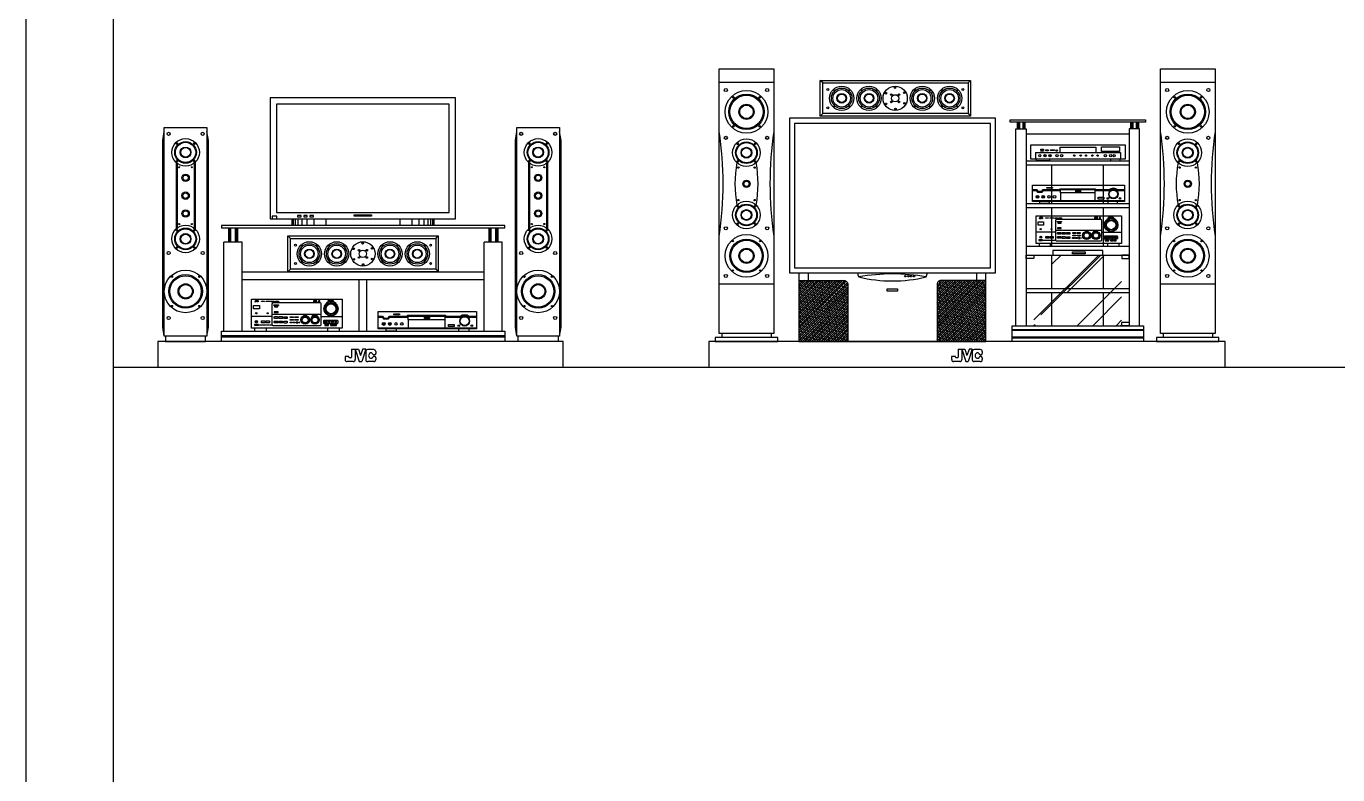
# Model space of a CAD drawing. Header units: inches. Extents: x 11.6 to 54.1, y 10.7 to 35.5.
# Drawn here: x 33.1 to 38.19, y 17.34 to 20.24 of the extents above; entities that cross this region are included whole.
import ezdxf

# ---------------------------------------------------------------- set-up
doc = ezdxf.new("R2010")
doc.units = ezdxf.units.IN
doc.header["$MEASUREMENT"] = 0
for name, color, linetype in [('02', 2, 'Continuous'), ('1', 1, 'Continuous'), ('4', 4, 'Continuous'), ('8', 8, 'Continuous'), ('kadrbm', 4, 'Continuous')]:
    doc.layers.add(name, color=color, linetype=linetype)

# ---------------------------------------------------------------- blocks, each defined once
blk = doc.blocks.new('kadrbm')
at = {"layer": 'kadrbm', "color": 4}
blk.add_lwpolyline([(0, 0), (0, 24.7972), (21, 24.7972), (21, 0), (0, 0)], close=True, dxfattribs=at)
blk.add_lwpolyline([(20.6631, 0.3257), (20.6631, 24.4603), (0.3369, 24.4603), (0.3369, 0.3257), (20.6631, 0.3257)], dxfattribs=at)

msp = doc.modelspace()

# ---------------------------------------------------------------- hatches: boundary and pattern name
at = {"layer": '8'}
h = msp.add_hatch(dxfattribs=at)
h.set_pattern_fill('AR-RROOF', color=256, scale=0.007, angle=45, style=0)
h.set_pattern_definition([(45, (29.57152, 25.24195), (0.1508683, 0.4023155), [2.667, -0.3556, 0.889, -0.1778]), (45, (29.67587, 25.47202), (-0.292936, 0.041489), [0.5334, -0.058674, 1.0668, -0.13335]), (45, (29.52752, 25.41167), (0.5695278, 0.7379974), [1.4224, -0.24892, 0.7112, -0.1778])])
h.paths.add_polyline_path([(37.3494, 19.353), (37.0093, 19.353), (37.0093, 19.078), (37.3494, 19.078)])
h = msp.add_hatch(dxfattribs=at)
h.set_pattern_fill('ANSI38', color=256, scale=0.002, style=0)
h.set_pattern_definition([(45, (30.336315, 25.1065644), (-0.004490128, 0.004490128), []), (135, (30.336315, 25.1065644), (-0.013470384, 0.004490128), [0.015875, -0.009525])])
h.paths.add_polyline_path([(36.2869, 19.2394, 0.414214), (36.2719, 19.2544), (36.0971, 19.2544), (36.0971, 19.018), (36.2869, 19.018)])
h.paths.add_polyline_path([(36.8231, 19.2544), (36.6484, 19.2544, 0.414214), (36.6334, 19.2394), (36.6334, 19.018), (36.8231, 19.018)])

# ---------------------------------------------------------------- linework, layer by layer
at = {"layer": '02'}
for p, q in [((35.7878, 20.0244), (35.9999, 20.0244)), ((36.1899, 20.0207), (36.1799, 20.0307)), ((36.7536, 20.0207), (36.7636, 20.0307)), ((37.5002, 20.0244), (37.7123, 20.0244)), ((36.1899, 19.9018), (36.1799, 19.8918)), ((36.7536, 19.9018), (36.7636, 19.8918)), ((36.9443, 19.868), (36.9443, 19.8433)), ((36.9452, 19.868), (36.9452, 19.8433)), ((36.9466, 19.868), (36.9466, 19.8433)), ((36.9489, 19.868), (36.9489, 19.8433)), ((36.9528, 19.868), (36.9528, 19.8433)), ((36.9659, 19.868), (36.9659, 19.8433)), ((36.9697, 19.868), (36.9697, 19.8433)), ((36.9721, 19.868), (36.9721, 19.8433)), ((36.9735, 19.868), (36.9735, 19.8433)), ((36.9743, 19.868), (36.9743, 19.8433)), ((37.3844, 19.868), (37.3844, 19.8433)), ((37.3853, 19.868), (37.3853, 19.8433)), ((37.3866, 19.868), (37.3866, 19.8433)), ((37.389, 19.868), (37.389, 19.8433)), ((37.3929, 19.868), (37.3929, 19.8433)), ((37.406, 19.868), (37.406, 19.8433)), ((37.4098, 19.868), (37.4098, 19.8433)), ((37.4122, 19.868), (37.4122, 19.8433)), ((37.4136, 19.868), (37.4136, 19.8433)), ((37.4144, 19.868), (37.4144, 19.8433)), ((36.9793, 19.823), (37.3794, 19.823)), ((37.0149, 19.751), (37.3455, 19.751)), ((37.0149, 19.751), (37.0149, 19.7263)), ((37.1103, 19.7713), (37.25, 19.7713)), ((37.1103, 19.7713), (37.1103, 19.751)), ((37.25, 19.7713), (37.25, 19.751)), ((37.3455, 19.751), (37.3455, 19.7263)), ((33.6803, 19.7124), (33.6803, 19.4545)), ((33.6843, 19.709), (33.6843, 19.4579)), ((33.7499, 19.709), (33.7499, 19.4579)), ((33.7539, 19.7124), (33.7539, 19.4545)), ((35.0484, 19.7124), (35.0484, 19.4545)), ((35.0524, 19.709), (35.0524, 19.4579)), ((35.118, 19.709), (35.118, 19.4579)), ((35.122, 19.7124), (35.122, 19.4545)), ((36.9793, 19.718), (37.3794, 19.718)), ((36.9793, 19.703), (37.3794, 19.703)), ((37.0177, 19.7263), (37.0177, 19.718)), ((37.0697, 19.718), (37.0177, 19.718)), ((37.0697, 19.7263), (37.0697, 19.718)), ((37.0793, 19.553), (37.0793, 19.703)), ((37.2794, 19.553), (37.2794, 19.703)), ((37.307, 19.7263), (37.307, 19.718)), ((37.307, 19.718), (37.3427, 19.718)), ((37.3427, 19.7263), (37.3427, 19.718)), ((36.9793, 19.553), (37.3794, 19.553)), ((37.0033, 19.5651), (37.3603, 19.5651)), ((37.0313, 19.5611), (37.0313, 19.553)), ((37.0683, 19.553), (37.0313, 19.553)), ((37.0683, 19.5611), (37.0683, 19.553)), ((37.1125, 19.5938), (37.1125, 19.5651)), ((37.246, 19.5938), (37.246, 19.5651)), ((37.2954, 19.5611), (37.2954, 19.553)), ((37.2954, 19.553), (37.3323, 19.553)), ((37.3323, 19.5611), (37.3323, 19.553)), ((34.1297, 19.493), (34.1297, 19.468)), ((34.1315, 19.493), (34.1315, 19.468)), ((34.1353, 19.493), (34.1353, 19.468)), ((34.1422, 19.493), (34.1422, 19.468)), ((34.1527, 19.493), (34.1527, 19.468)), ((34.1683, 19.493), (34.1683, 19.468)), ((34.1883, 19.493), (34.1883, 19.468)), ((34.2151, 19.493), (34.2151, 19.468)), ((34.2615, 19.493), (34.2615, 19.468)), ((34.5489, 19.493), (34.5489, 19.468)), ((34.5952, 19.493), (34.5952, 19.468)), ((34.6221, 19.493), (34.6221, 19.468)), ((34.642, 19.493), (34.642, 19.468)), ((34.6576, 19.493), (34.6576, 19.468)), ((34.6681, 19.493), (34.6681, 19.468)), ((34.6751, 19.493), (34.6751, 19.468)), ((34.6789, 19.493), (34.6789, 19.468)), ((34.6807, 19.493), (34.6807, 19.468)), ((36.9793, 19.538), (37.3794, 19.538)), ((37.03, 19.4964), (37.03, 19.4952)), ((37.0316, 19.4964), (37.03, 19.4964)), ((37.0333, 19.4944), (37.0308, 19.4944)), ((37.0316, 19.4963), (37.0316, 19.4964)), ((37.0323, 19.496), (37.0319, 19.496)), ((37.0326, 19.4994), (37.0354, 19.4994)), ((37.0326, 19.4994), (37.0326, 19.4963)), ((37.0341, 19.4994), (37.0341, 19.4952)), ((37.0341, 19.4994), (37.0357, 19.4944)), ((37.0354, 19.4994), (37.0362, 19.4969)), ((37.0357, 19.4944), (37.0367, 19.4944)), ((37.037, 19.4993), (37.0362, 19.4969)), ((37.0384, 19.4994), (37.0367, 19.4944)), ((37.0384, 19.4994), (37.0371, 19.4994)), ((37.0384, 19.4984), (37.0384, 19.4952)), ((37.0416, 19.4992), (37.0392, 19.4992)), ((37.0416, 19.4944), (37.0392, 19.4944)), ((37.0419, 19.4972), (37.0417, 19.4972)), ((37.0419, 19.4965), (37.0417, 19.4965)), ((37.0424, 19.4984), (37.0424, 19.4977)), ((37.0424, 19.496), (37.0424, 19.4952)), ((37.0793, 19.388), (37.0793, 19.538)), ((37.2794, 19.388), (37.2794, 19.538)), ((33.8836, 19.458), (33.8836, 19.403)), ((33.8844, 19.458), (33.8844, 19.403)), ((33.8858, 19.458), (33.8858, 19.403)), ((33.8882, 19.458), (33.8882, 19.403)), ((33.892, 19.458), (33.892, 19.403)), ((33.9102, 19.458), (33.9102, 19.403)), ((33.914, 19.458), (33.914, 19.403)), ((33.9164, 19.458), (33.9164, 19.403)), ((33.9177, 19.458), (33.9177, 19.403)), ((33.9186, 19.458), (33.9186, 19.403)), ((34.8936, 19.458), (34.8936, 19.403)), ((34.8944, 19.458), (34.8944, 19.403)), ((34.8958, 19.458), (34.8958, 19.403)), ((34.8982, 19.458), (34.8982, 19.403)), ((34.902, 19.458), (34.902, 19.403)), ((34.9202, 19.458), (34.9202, 19.403)), ((34.924, 19.458), (34.924, 19.403)), ((34.9264, 19.458), (34.9264, 19.403)), ((34.9277, 19.458), (34.9277, 19.403)), ((34.9286, 19.458), (34.9286, 19.403)), ((37.0937, 19.4495), (37.272, 19.4495)), ((33.8661, 19.058), (33.8661, 19.403)), ((33.9361, 19.403), (33.8661, 19.403)), ((33.9361, 19.058), (33.9361, 19.403)), ((34.1243, 19.417), (34.1143, 19.427)), ((34.6879, 19.417), (34.6979, 19.427)), ((34.8761, 19.058), (34.8761, 19.403)), ((34.9461, 19.403), (34.8761, 19.403)), ((34.9461, 19.058), (34.9461, 19.403)), ((37.0937, 19.4416), (37.0181, 19.4416)), ((37.029, 19.398), (37.029, 19.388)), ((37.0718, 19.398), (37.0718, 19.388)), ((37.272, 19.4416), (37.3476, 19.4416)), ((37.2953, 19.398), (37.2953, 19.388)), ((37.3381, 19.398), (37.3381, 19.388)), ((36.9793, 19.388), (37.3794, 19.388)), ((36.9793, 19.353), (37.3794, 19.353)), ((37.029, 19.388), (37.0718, 19.388)), ((37.0793, 19.223), (37.0793, 19.353)), ((37.2794, 19.223), (37.2794, 19.353)), ((37.2953, 19.388), (37.3381, 19.388)), ((34.1243, 19.298), (34.1143, 19.288)), ((34.6879, 19.298), (34.6979, 19.288)), ((33.9361, 19.288), (34.8761, 19.288)), ((33.9361, 19.258), (34.8761, 19.258)), ((34.3911, 19.058), (34.3911, 19.258)), ((34.4211, 19.058), (34.4211, 19.258)), ((35.7878, 19.2407), (35.9999, 19.2407)), ((36.1333, 19.2837), (36.1333, 19.2544)), ((36.787, 19.2837), (36.787, 19.2544)), ((37.5002, 19.2407), (37.7123, 19.2407)), ((36.9793, 19.223), (37.3794, 19.223)), ((36.9793, 19.208), (37.3794, 19.208)), ((37.0793, 19.078), (37.0793, 19.208)), ((37.2794, 19.078), (37.2794, 19.208)), ((33.9859, 19.173), (33.9859, 19.1717)), ((33.9875, 19.173), (33.9859, 19.173)), ((33.9894, 19.1709), (33.9868, 19.1709)), ((33.9875, 19.1728), (33.9875, 19.173)), ((33.9883, 19.1725), (33.9879, 19.1725)), ((33.9887, 19.1762), (33.9916, 19.1762)), ((33.9887, 19.1762), (33.9887, 19.1728)), ((33.9902, 19.1762), (33.9902, 19.1717)), ((33.9902, 19.1762), (33.992, 19.1709)), ((33.9916, 19.1762), (33.9925, 19.1735)), ((33.992, 19.1709), (33.993, 19.1709)), ((33.9933, 19.1761), (33.9925, 19.1735)), ((33.9947, 19.1762), (33.993, 19.1709)), ((33.9947, 19.1762), (33.9934, 19.1762)), ((33.9947, 19.1751), (33.9947, 19.1717)), ((33.9982, 19.176), (33.9956, 19.176)), ((33.9982, 19.1709), (33.9956, 19.1709)), ((33.9985, 19.1738), (33.9983, 19.1738)), ((33.9985, 19.173), (33.9983, 19.173)), ((33.999, 19.1751), (33.999, 19.1743)), ((33.999, 19.1725), (33.999, 19.1717)), ((34.0535, 19.1149), (33.9733, 19.1149)), ((34.0535, 19.1232), (34.2425, 19.1232)), ((34.2425, 19.1149), (34.3227, 19.1149)), ((34.5812, 19.1016), (34.5812, 19.0709)), ((34.7238, 19.1016), (34.7238, 19.0709)), ((33.8561, 19.0405), (34.9561, 19.0405)), ((33.8561, 19.0355), (34.9561, 19.0355)), ((33.9848, 19.0686), (33.9848, 19.058)), ((33.9848, 19.058), (34.0302, 19.058)), ((34.0302, 19.0686), (34.0302, 19.058)), ((34.2673, 19.0686), (34.2673, 19.058)), ((34.2673, 19.058), (34.3127, 19.058)), ((34.3127, 19.0686), (34.3127, 19.058)), ((34.4648, 19.0709), (34.8458, 19.0709)), ((34.4946, 19.0666), (34.4946, 19.058)), ((34.534, 19.058), (34.4946, 19.058)), ((34.534, 19.0666), (34.534, 19.058)), ((34.7765, 19.0666), (34.7765, 19.058)), ((34.7765, 19.058), (34.8159, 19.058)), ((34.8159, 19.0666), (34.8159, 19.058)), ((35.7978, 19.048), (35.7978, 19.033)), ((35.9899, 19.048), (35.9899, 19.033)), ((36.9243, 19.064), (37.4344, 19.064)), ((36.9243, 19.061), (37.4344, 19.061)), ((36.9243, 19.035), (37.4344, 19.035)), ((37.5102, 19.048), (37.5102, 19.033)), ((37.7023, 19.048), (37.7023, 19.033)), ((34.3612, 18.9873), (34.3879, 18.9873)), ((34.3612, 18.9873), (34.3612, 18.9572)), ((34.3755, 18.9873), (34.391, 18.9393)), ((34.3755, 18.9873), (34.3755, 18.9472)), ((34.3879, 18.9873), (34.3959, 18.9629)), ((34.4036, 18.9868), (34.3959, 18.9629)), ((34.4163, 18.9873), (34.4007, 18.9393)), ((34.4163, 18.9873), (34.4038, 18.9873)), ((34.4474, 18.9858), (34.424, 18.9858)), ((36.7149, 18.9873), (36.7149, 18.9572)), ((36.7149, 18.9873), (36.7416, 18.9873)), ((36.7291, 18.9873), (36.7447, 18.9393)), ((36.7291, 18.9873), (36.7291, 18.9472)), ((36.7416, 18.9873), (36.7495, 18.9629)), ((36.7573, 18.9868), (36.7495, 18.9629)), ((36.77, 18.9873), (36.7544, 18.9393)), ((36.77, 18.9873), (36.7575, 18.9873)), ((36.8011, 18.9858), (36.7777, 18.9858)), ((36.9243, 19.032), (37.4344, 19.032)), ((34.351, 18.959), (34.3364, 18.959)), ((34.3364, 18.959), (34.3364, 18.9472)), ((34.3678, 18.9395), (34.344, 18.9395)), ((34.351, 18.9572), (34.351, 18.959)), ((34.3584, 18.9543), (34.3539, 18.9543)), ((34.391, 18.9393), (34.4007, 18.9393)), ((34.4163, 18.9782), (34.4163, 18.9472)), ((34.4474, 18.9395), (34.424, 18.9395)), ((34.4503, 18.9662), (34.4484, 18.9662)), ((34.4503, 18.9592), (34.4484, 18.9592)), ((34.4551, 18.9782), (34.4551, 18.971)), ((34.4551, 18.9544), (34.4551, 18.9472)), ((36.7047, 18.959), (36.69, 18.959)), ((36.69, 18.959), (36.69, 18.9472)), ((36.7214, 18.9395), (36.6977, 18.9395)), ((36.7047, 18.9572), (36.7047, 18.959)), ((36.712, 18.9543), (36.7076, 18.9543)), ((36.7447, 18.9393), (36.7544, 18.9393)), ((36.77, 18.9782), (36.77, 18.9472)), ((36.8011, 18.9395), (36.7777, 18.9395)), ((36.804, 18.9662), (36.802, 18.9662)), ((36.804, 18.9592), (36.802, 18.9592)), ((36.8088, 18.9782), (36.8088, 18.971)), ((36.8088, 18.9544), (36.8088, 18.9472))]:
    msp.add_line(p, q, dxfattribs=at)
for points in [[(35.7878, 19.048), (35.7878, 20.0753), (35.9999, 20.0753), (35.9999, 19.048)], [(37.5002, 19.048), (37.5002, 20.0753), (37.7123, 20.0753), (37.7123, 19.048)], [(36.1799, 20.0307), (36.7636, 20.0307), (36.7636, 19.8918), (36.1799, 19.8918)], [(36.1899, 20.0207), (36.7536, 20.0207), (36.7536, 19.9018), (36.1899, 19.9018)], [(34.0452, 19.493), (34.7652, 19.493), (34.7652, 19.963), (34.0452, 19.963)], [(34.0702, 19.518), (34.7402, 19.518), (34.7402, 19.938), (34.0702, 19.938)], [(36.0601, 19.2837), (36.8601, 19.2837), (36.8601, 19.8837), (36.0601, 19.8837)], [(36.0801, 19.3037), (36.8401, 19.3037), (36.8401, 19.8637), (36.0801, 19.8637)], [(37.4421, 19.878), (37.4421, 19.868), (36.9167, 19.868), (36.9167, 19.878)], [(33.6347, 19.038), (33.6347, 19.848), (33.8, 19.848), (33.8, 19.038)], [(35.0028, 19.038), (35.0028, 19.848), (35.1681, 19.848), (35.1681, 19.038)], [(36.9954, 19.7263), (37.3649, 19.7263), (37.3649, 19.7796), (36.9954, 19.7796)], [(37.0354, 19.7635), (37.0465, 19.7635), (37.0465, 19.7607), (37.0354, 19.7607)], [(37.0354, 19.7593), (37.0465, 19.7593), (37.0465, 19.7565), (37.0354, 19.7565)], [(37.0553, 19.7616), (37.0645, 19.7616), (37.0645, 19.7578), (37.0553, 19.7578)], [(37.0732, 19.7616), (37.0752, 19.7616), (37.0752, 19.759), (37.0732, 19.759)], [(37.0758, 19.7616), (37.0779, 19.7616), (37.0779, 19.759), (37.0758, 19.759)], [(37.0791, 19.7619), (37.0889, 19.7619), (37.0889, 19.7588), (37.0791, 19.7588)], [(37.2719, 19.7725), (37.3415, 19.7725), (37.3415, 19.7542), (37.2719, 19.7542)], [(37.0033, 19.6239), (37.3603, 19.6239), (37.3603, 19.5611), (37.0033, 19.5611)], [(37.0596, 19.6153), (37.0613, 19.6153), (37.0613, 19.6122), (37.0596, 19.6122)], [(37.0632, 19.6153), (37.0649, 19.6153), (37.0649, 19.6122), (37.0632, 19.6122)], [(37.0659, 19.6153), (37.0676, 19.6153), (37.0676, 19.6122), (37.0659, 19.6122)], [(37.0688, 19.6153), (37.0702, 19.6153), (37.0702, 19.6122), (37.0688, 19.6122)], [(37.0714, 19.6153), (37.074, 19.6153), (37.074, 19.6122), (37.0714, 19.6122)], [(37.0751, 19.6153), (37.0768, 19.6153), (37.0768, 19.6122), (37.0751, 19.6122)], [(37.0782, 19.6153), (37.0807, 19.6153), (37.0807, 19.6122), (37.0782, 19.6122)], [(37.1125, 19.6075), (37.246, 19.6075), (37.246, 19.5938), (37.1125, 19.5938)], [(37.1717, 19.6042), (37.1762, 19.6042), (37.1762, 19.5981), (37.1717, 19.5981)], [(37.1777, 19.6042), (37.1837, 19.6042), (37.1837, 19.5981), (37.1777, 19.5981)], [(37.1853, 19.6042), (37.1897, 19.6042), (37.1897, 19.5981), (37.1853, 19.5981)], [(37.2584, 19.577), (37.2799, 19.577), (37.2799, 19.5698), (37.2584, 19.5698)], [(34.0532, 19.493), (34.071, 19.493), (34.071, 19.5034), (34.0532, 19.5034)], [(34.1515, 19.5012), (34.1654, 19.5012), (34.1654, 19.5064), (34.1515, 19.5064)], [(34.1754, 19.5012), (34.1893, 19.5012), (34.1893, 19.5064), (34.1754, 19.5064)], [(34.1999, 19.5012), (34.2138, 19.5012), (34.2138, 19.5064), (34.1999, 19.5064)], [(34.3717, 19.5086), (34.4386, 19.5086), (34.4386, 19.5034), (34.3717, 19.5034)], [(37.0181, 19.5045), (37.349, 19.5045), (37.349, 19.398), (37.0181, 19.398)], [(37.0545, 19.4973), (37.0545, 19.4973), (37.0652, 19.4973), (37.0652, 19.4973), (37.0652, 19.496), (37.0652, 19.496), (37.0545, 19.496), (37.0545, 19.496)], [(37.0712, 19.4975), (37.0712, 19.4975), (37.0792, 19.4975), (37.0792, 19.4975), (37.0792, 19.4955), (37.0792, 19.4955), (37.0712, 19.4955), (37.0712, 19.4955)], [(37.0804, 19.4972), (37.0804, 19.4972), (37.0871, 19.4972), (37.0871, 19.4972), (37.0871, 19.4958), (37.0871, 19.4958), (37.0804, 19.4958), (37.0804, 19.4958)], [(37.0899, 19.4973), (37.0899, 19.4973), (37.1003, 19.4973), (37.1003, 19.4973), (37.1003, 19.4954), (37.1003, 19.4954), (37.0899, 19.4954), (37.0899, 19.4954)], [(37.1057, 19.4973), (37.1057, 19.4973), (37.1162, 19.4973), (37.1162, 19.4973), (37.1162, 19.4954), (37.1162, 19.4954), (37.1057, 19.4954), (37.1057, 19.4954)], [(37.2448, 19.4952), (37.2448, 19.4952), (37.2574, 19.4952), (37.2574, 19.4952), (37.2574, 19.4987), (37.2574, 19.4987), (37.2448, 19.4987), (37.2448, 19.4987)], [(37.2631, 19.4945), (37.2631, 19.4945), (37.2675, 19.4945), (37.2675, 19.4945), (37.2675, 19.4981), (37.2675, 19.4981), (37.2631, 19.4981), (37.2631, 19.4981)], [(33.8561, 19.468), (33.8561, 19.458), (34.9561, 19.458), (34.9561, 19.468)], [(37.0251, 19.4813), (37.047, 19.4813), (37.047, 19.4689), (37.0251, 19.4689)], [(37.0993, 19.4835), (37.0993, 19.4835), (37.1053, 19.4835), (37.1053, 19.4835), (37.1053, 19.482), (37.1053, 19.482), (37.0993, 19.482), (37.0993, 19.482)], [(37.1006, 19.4554), (37.1006, 19.4554), (37.115, 19.4554), (37.115, 19.4554), (37.115, 19.4584), (37.115, 19.4584), (37.1006, 19.4584), (37.1006, 19.4584)], [(37.1018, 19.4761), (37.1018, 19.4761), (37.1143, 19.4761), (37.1143, 19.4761), (37.1143, 19.4796), (37.1143, 19.4796), (37.1018, 19.4796), (37.1018, 19.4796)], [(37.1066, 19.4835), (37.1066, 19.4835), (37.1165, 19.4835), (37.1165, 19.4835), (37.1165, 19.482), (37.1165, 19.482), (37.1066, 19.482), (37.1066, 19.482)], [(37.2091, 19.445), (37.2091, 19.445), (37.2192, 19.445), (37.2192, 19.445), (37.2192, 19.4475), (37.2192, 19.4475), (37.2091, 19.4475), (37.2091, 19.4475)], [(37.2397, 19.445), (37.2397, 19.445), (37.2478, 19.445), (37.2478, 19.445), (37.2478, 19.4475), (37.2478, 19.4475), (37.2397, 19.4475), (37.2397, 19.4475)], [(37.2497, 19.445), (37.2497, 19.445), (37.2577, 19.445), (37.2577, 19.445), (37.2577, 19.4475), (37.2577, 19.4475), (37.2497, 19.4475), (37.2497, 19.4475)], [(34.1143, 19.427), (34.6979, 19.427), (34.6979, 19.288), (34.1143, 19.288)], [(34.1243, 19.417), (34.6879, 19.417), (34.6879, 19.298), (34.1243, 19.298)], [(37.0284, 19.4093), (37.0284, 19.4093), (37.0429, 19.4093), (37.0429, 19.4093), (37.0429, 19.4123), (37.0429, 19.4123), (37.0284, 19.4123), (37.0284, 19.4123)], [(37.045, 19.4109), (37.045, 19.4109), (37.057, 19.4109), (37.057, 19.4109), (37.057, 19.4093), (37.057, 19.4093), (37.045, 19.4093), (37.045, 19.4093)], [(37.0548, 19.4251), (37.0548, 19.4251), (37.0672, 19.4251), (37.0672, 19.4251), (37.0672, 19.4185), (37.0672, 19.4185), (37.0548, 19.4185), (37.0548, 19.4185)], [(37.0583, 19.4109), (37.0583, 19.4109), (37.0704, 19.4109), (37.0704, 19.4109), (37.0704, 19.4093), (37.0704, 19.4093), (37.0583, 19.4093), (37.0583, 19.4093)], [(37.071, 19.4251), (37.071, 19.4251), (37.0834, 19.4251), (37.0834, 19.4251), (37.0834, 19.4185), (37.0834, 19.4185), (37.071, 19.4185), (37.071, 19.4185)], [(37.0722, 19.4109), (37.0722, 19.4109), (37.0815, 19.4109), (37.0815, 19.4109), (37.0815, 19.4093), (37.0815, 19.4093), (37.0722, 19.4093), (37.0722, 19.4093)], [(37.0831, 19.4109), (37.0831, 19.4109), (37.0919, 19.4109), (37.0919, 19.4109), (37.0919, 19.4093), (37.0919, 19.4093), (37.0831, 19.4093), (37.0831, 19.4093)], [(37.2861, 19.4109), (37.2861, 19.4109), (37.2997, 19.4109), (37.2997, 19.4109), (37.2997, 19.4132), (37.2997, 19.4132), (37.2861, 19.4132), (37.2861, 19.4132)], [(37.2861, 19.4087), (37.2861, 19.4087), (37.2997, 19.4087), (37.2997, 19.4087), (37.2997, 19.4103), (37.2997, 19.4103), (37.2861, 19.4103), (37.2861, 19.4103)], [(37.3064, 19.4087), (37.3064, 19.4087), (37.3186, 19.4087), (37.3186, 19.4087), (37.3186, 19.4103), (37.3186, 19.4103), (37.3064, 19.4103), (37.3064, 19.4103)], [(37.3204, 19.4087), (37.3204, 19.4087), (37.3241, 19.4087), (37.3241, 19.4087), (37.3241, 19.4113), (37.3241, 19.4113), (37.3204, 19.4113), (37.3204, 19.4113)], [(37.3252, 19.4087), (37.3252, 19.4087), (37.3289, 19.4087), (37.3289, 19.4087), (37.3289, 19.4113), (37.3289, 19.4113), (37.3252, 19.4113), (37.3252, 19.4113)], [(37.0823, 19.353), (37.2764, 19.353), (37.2764, 19.3706), (37.0823, 19.3706)], [(37.1588, 19.3653), (37.2082, 19.3653), (37.2082, 19.3582), (37.1588, 19.3582)], [(36.4395, 19.2221), (36.4801, 19.2221), (36.4801, 19.2132), (36.4395, 19.2132)], [(33.9733, 19.1816), (34.3242, 19.1816), (34.3242, 19.0686), (33.9733, 19.0686)], [(33.9807, 19.1569), (34.0039, 19.1569), (34.0039, 19.1438), (33.9807, 19.1438)], [(34.0119, 19.174), (34.0119, 19.174), (34.0233, 19.174), (34.0233, 19.174), (34.0233, 19.1726), (34.0233, 19.1726), (34.0119, 19.1726), (34.0119, 19.1726)], [(34.0296, 19.1741), (34.0296, 19.1741), (34.038, 19.1741), (34.038, 19.1741), (34.038, 19.1721), (34.038, 19.1721), (34.0296, 19.1721), (34.0296, 19.1721)], [(34.0393, 19.1738), (34.0393, 19.1738), (34.0464, 19.1738), (34.0464, 19.1738), (34.0464, 19.1723), (34.0464, 19.1723), (34.0393, 19.1723), (34.0393, 19.1723)], [(34.0494, 19.174), (34.0494, 19.174), (34.0605, 19.174), (34.0605, 19.174), (34.0605, 19.1719), (34.0605, 19.1719), (34.0494, 19.1719), (34.0494, 19.1719)], [(34.0594, 19.1593), (34.0594, 19.1593), (34.0657, 19.1593), (34.0657, 19.1593), (34.0657, 19.1576), (34.0657, 19.1576), (34.0594, 19.1576), (34.0594, 19.1576)], [(34.062, 19.1514), (34.062, 19.1514), (34.0753, 19.1514), (34.0753, 19.1514), (34.0753, 19.1552), (34.0753, 19.1552), (34.062, 19.1552), (34.062, 19.1552)], [(34.0662, 19.174), (34.0662, 19.174), (34.0773, 19.174), (34.0773, 19.174), (34.0773, 19.1719), (34.0773, 19.1719), (34.0662, 19.1719), (34.0662, 19.1719)], [(34.0671, 19.1593), (34.0671, 19.1593), (34.0777, 19.1593), (34.0777, 19.1593), (34.0777, 19.1576), (34.0777, 19.1576), (34.0671, 19.1576), (34.0671, 19.1576)], [(34.2137, 19.1717), (34.2137, 19.1717), (34.227, 19.1717), (34.227, 19.1717), (34.227, 19.1754), (34.227, 19.1754), (34.2137, 19.1754), (34.2137, 19.1754)], [(34.2331, 19.171), (34.2331, 19.171), (34.2377, 19.171), (34.2377, 19.171), (34.2377, 19.1747), (34.2377, 19.1747), (34.2331, 19.1747), (34.2331, 19.1747)], [(34.0122, 19.0973), (34.0122, 19.0973), (34.0254, 19.0973), (34.0254, 19.0973), (34.0254, 19.0903), (34.0254, 19.0903), (34.0122, 19.0903), (34.0122, 19.0903)], [(34.0293, 19.0973), (34.0293, 19.0973), (34.0425, 19.0973), (34.0425, 19.0973), (34.0425, 19.0903), (34.0425, 19.0903), (34.0293, 19.0903), (34.0293, 19.0903)], [(34.0607, 19.1295), (34.0607, 19.1295), (34.0761, 19.1295), (34.0761, 19.1295), (34.0761, 19.1327), (34.0761, 19.1327), (34.0607, 19.1327), (34.0607, 19.1327)], [(34.1758, 19.1184), (34.1758, 19.1184), (34.1866, 19.1184), (34.1866, 19.1184), (34.1866, 19.1211), (34.1866, 19.1211), (34.1758, 19.1211), (34.1758, 19.1211)], [(34.2083, 19.1184), (34.2083, 19.1184), (34.2168, 19.1184), (34.2168, 19.1184), (34.2168, 19.1211), (34.2168, 19.1211), (34.2083, 19.1211), (34.2083, 19.1211)], [(34.2189, 19.1184), (34.2189, 19.1184), (34.2274, 19.1184), (34.2274, 19.1184), (34.2274, 19.1211), (34.2274, 19.1211), (34.2189, 19.1211), (34.2189, 19.1211)], [(34.4648, 19.1336), (34.8458, 19.1336), (34.8458, 19.0666), (34.4648, 19.0666)], [(34.5248, 19.1245), (34.5266, 19.1245), (34.5266, 19.1212), (34.5248, 19.1212)], [(34.5287, 19.1245), (34.5305, 19.1245), (34.5305, 19.1212), (34.5287, 19.1212)], [(34.5315, 19.1245), (34.5333, 19.1245), (34.5333, 19.1212), (34.5315, 19.1212)], [(34.5346, 19.1245), (34.5362, 19.1245), (34.5362, 19.1212), (34.5346, 19.1212)], [(34.5374, 19.1245), (34.5401, 19.1245), (34.5401, 19.1212), (34.5374, 19.1212)], [(34.5413, 19.1245), (34.5431, 19.1245), (34.5431, 19.1212), (34.5413, 19.1212)], [(34.5446, 19.1245), (34.5473, 19.1245), (34.5473, 19.1212), (34.5446, 19.1212)], [(34.5812, 19.1162), (34.7238, 19.1162), (34.7238, 19.1016), (34.5812, 19.1016)], [(34.6445, 19.1126), (34.6493, 19.1126), (34.6493, 19.1061), (34.6445, 19.1061)], [(34.6509, 19.1126), (34.6573, 19.1126), (34.6573, 19.1061), (34.6509, 19.1061)], [(34.659, 19.1126), (34.6637, 19.1126), (34.6637, 19.1061), (34.659, 19.1061)], [(33.8561, 19.058), (34.9561, 19.058), (34.9561, 19.018), (33.8561, 19.018)], [(33.9842, 19.0806), (33.9842, 19.0806), (33.9996, 19.0806), (33.9996, 19.0806), (33.9996, 19.0838), (33.9996, 19.0838), (33.9842, 19.0838), (33.9842, 19.0838)], [(34.0018, 19.0823), (34.0018, 19.0823), (34.0146, 19.0823), (34.0146, 19.0823), (34.0146, 19.0806), (34.0146, 19.0806), (34.0018, 19.0806), (34.0018, 19.0806)], [(34.016, 19.0823), (34.016, 19.0823), (34.0287, 19.0823), (34.0287, 19.0823), (34.0287, 19.0806), (34.0287, 19.0806), (34.016, 19.0806), (34.016, 19.0806)], [(34.0306, 19.0823), (34.0306, 19.0823), (34.0405, 19.0823), (34.0405, 19.0823), (34.0405, 19.0806), (34.0405, 19.0806), (34.0306, 19.0806), (34.0306, 19.0806)], [(34.0422, 19.0823), (34.0422, 19.0823), (34.0516, 19.0823), (34.0516, 19.0823), (34.0516, 19.0806), (34.0516, 19.0806), (34.0422, 19.0806), (34.0422, 19.0806)], [(34.2575, 19.0823), (34.2575, 19.0823), (34.272, 19.0823), (34.272, 19.0823), (34.272, 19.0847), (34.272, 19.0847), (34.2575, 19.0847), (34.2575, 19.0847)], [(34.2575, 19.0799), (34.2575, 19.0799), (34.272, 19.0799), (34.272, 19.0799), (34.272, 19.0817), (34.272, 19.0817), (34.2575, 19.0817), (34.2575, 19.0817)], [(34.279, 19.0799), (34.279, 19.0799), (34.292, 19.0799), (34.292, 19.0799), (34.292, 19.0817), (34.292, 19.0817), (34.279, 19.0817), (34.279, 19.0817)], [(34.2939, 19.0799), (34.2939, 19.0799), (34.2978, 19.0799), (34.2978, 19.0799), (34.2978, 19.0828), (34.2978, 19.0828), (34.2939, 19.0828), (34.2939, 19.0828)], [(34.299, 19.0799), (34.299, 19.0799), (34.3029, 19.0799), (34.3029, 19.0799), (34.3029, 19.0828), (34.3029, 19.0828), (34.299, 19.0828), (34.299, 19.0828)], [(34.737, 19.0836), (34.7599, 19.0836), (34.7599, 19.076), (34.737, 19.076)], [(36.9243, 19.018), (36.9243, 19.078), (37.4344, 19.078), (37.4344, 19.018)], [(36.0149, 19.018), (36.0149, 19.033), (35.7728, 19.033), (35.7728, 19.018)], [(37.7273, 19.018), (37.7273, 19.033), (37.4852, 19.033), (37.4852, 19.018)]]:
    msp.add_lwpolyline(points, close=True, dxfattribs=at)
for points in [[(33.6347, 19.038), (33.6287, 19.073), (33.6287, 19.798), (33.6347, 19.833)], [(33.8, 19.038), (33.806, 19.073), (33.806, 19.798), (33.8, 19.833)], [(35.0028, 19.038), (34.9968, 19.073), (34.9968, 19.798), (35.0028, 19.833)], [(35.1681, 19.038), (35.1741, 19.073), (35.1741, 19.798), (35.1681, 19.833)], [(36.9393, 19.078), (36.9393, 19.8433), (36.9793, 19.8433), (36.9793, 19.078)], [(37.4194, 19.078), (37.4194, 19.8433), (37.3794, 19.8433), (37.3794, 19.078)], [(36.0971, 19.2837), (36.0971, 19.018), (36.8231, 19.018), (36.8231, 19.2837)], [(33.6397, 19.038), (33.6397, 19.018), (33.795, 19.018), (33.795, 19.038)], [(35.1631, 19.038), (35.1631, 19.018), (35.0078, 19.018), (35.0078, 19.038)]]:
    msp.add_lwpolyline(points, dxfattribs=at)
for points in [[(37.0033, 19.6069), (37.0188, 19.6069), (37.024, 19.6004), (37.0395, 19.6004), (37.0446, 19.6069), (37.1072, 19.6069), (37.1114, 19.6105), (37.2471, 19.6105), (37.2513, 19.6069), (37.3013, 19.6069, -0.390776), (37.3339, 19.6069), (37.3603, 19.6069)], [(37.0033, 19.6039), (37.0174, 19.6039), (37.0225, 19.5974), (37.0409, 19.5974), (37.046, 19.6039), (37.1083, 19.6039), (37.1125, 19.6075), (37.246, 19.6075), (37.2502, 19.6039), (37.3025, 19.6039, -0.422281), (37.3327, 19.6039), (37.3603, 19.6039)], [(36.0971, 19.2544), (36.2719, 19.2544, -0.414214), (36.2869, 19.2394), (36.2869, 19.018)], [(36.3256, 19.2837, 0.161313), (36.3297, 19.2683, 0.122902), (36.5906, 19.2683, 0.161313), (36.5947, 19.2837)], [(36.8231, 19.2544), (36.6484, 19.2544, 0.414214), (36.6334, 19.2394), (36.6334, 19.018)], [(34.4648, 19.1155), (34.4813, 19.1155), (34.4868, 19.1086), (34.5033, 19.1086), (34.5088, 19.1155), (34.5756, 19.1155), (34.5801, 19.1194), (34.725, 19.1194), (34.7295, 19.1155), (34.7828, 19.1155, -0.390776), (34.8176, 19.1155), (34.8458, 19.1155)], [(34.4648, 19.1123), (34.4798, 19.1123), (34.4853, 19.1054), (34.5048, 19.1054), (34.5103, 19.1123), (34.5767, 19.1123), (34.5812, 19.1162), (34.7238, 19.1162), (34.7283, 19.1123), (34.7841, 19.1123, -0.422281), (34.8163, 19.1123), (34.8458, 19.1123)]]:
    msp.add_lwpolyline(points, format="xyb", dxfattribs=at)
for points in [[(37.2987, 19.4991, -0.414214), (37.2992, 19.4996), (37.3166, 19.4996, -0.414214), (37.3171, 19.4991), (37.3171, 19.4983, -0.414214), (37.3166, 19.4978), (37.2992, 19.4978, -0.414214), (37.2987, 19.4983)], [(37.0937, 19.4875, -0.414214), (37.0987, 19.4925), (37.267, 19.4925, -0.414214), (37.272, 19.4875), (37.272, 19.4115, -0.414214), (37.267, 19.4065), (37.0987, 19.4065, -0.414214), (37.0937, 19.4115)], [(37.1009, 19.4389, -0.414214), (37.1029, 19.4409), (37.112, 19.4409, -0.414214), (37.114, 19.4389), (37.114, 19.4362, -0.414214), (37.112, 19.4342), (37.1029, 19.4342, -0.414214), (37.1009, 19.4362)], [(37.1009, 19.4227, -0.414214), (37.1029, 19.4247), (37.112, 19.4247, -0.414214), (37.114, 19.4227), (37.114, 19.42, -0.414214), (37.112, 19.418), (37.1029, 19.418, -0.414214), (37.1009, 19.42)], [(37.1182, 19.4389, -0.414214), (37.1202, 19.4409), (37.1293, 19.4409, -0.414214), (37.1313, 19.4389), (37.1313, 19.4357, -0.414214), (37.1293, 19.4337), (37.1202, 19.4337, -0.414214), (37.1182, 19.4357)], [(37.1182, 19.4227, -0.414214), (37.1202, 19.4247), (37.1293, 19.4247, -0.414214), (37.1313, 19.4227), (37.1313, 19.4196, -0.414214), (37.1293, 19.4176), (37.1202, 19.4176, -0.414214), (37.1182, 19.4196)], [(37.1356, 19.4384, -0.414214), (37.1376, 19.4404), (37.1467, 19.4404, -0.414214), (37.1487, 19.4384), (37.1487, 19.4355, -0.414214), (37.1467, 19.4335), (37.1376, 19.4335, -0.414214), (37.1356, 19.4355)], [(37.1356, 19.4222, -0.414214), (37.1376, 19.4242), (37.1467, 19.4242, -0.414214), (37.1487, 19.4222), (37.1487, 19.4193, -0.414214), (37.1467, 19.4173), (37.1376, 19.4173, -0.414214), (37.1356, 19.4193)], [(37.1594, 19.4203, -0.414214), (37.1599, 19.4208), (37.1661, 19.4208, -0.414214), (37.1666, 19.4203), (37.1666, 19.418, -0.414214), (37.1661, 19.4175), (37.1599, 19.4175, -0.414214), (37.1594, 19.418)], [(37.1597, 19.44, -0.414214), (37.1602, 19.4405), (37.1712, 19.4405, -0.414214), (37.1717, 19.44), (37.1717, 19.4377, -0.414214), (37.1712, 19.4372), (37.1602, 19.4372, -0.414214), (37.1597, 19.4377)], [(37.1597, 19.4301, -0.414214), (37.1602, 19.4306), (37.1712, 19.4306, -0.414214), (37.1717, 19.4301), (37.1717, 19.4278, -0.414214), (37.1712, 19.4273), (37.1602, 19.4273, -0.414214), (37.1597, 19.4278)], [(37.1706, 19.4203, -0.414214), (37.1711, 19.4208), (37.1774, 19.4208, -0.414214), (37.1779, 19.4203), (37.1779, 19.418, -0.414214), (37.1774, 19.4175), (37.1711, 19.4175, -0.414214), (37.1706, 19.418)], [(37.1766, 19.44, -0.414214), (37.1771, 19.4405), (37.1881, 19.4405, -0.414214), (37.1886, 19.44), (37.1886, 19.4377, -0.414214), (37.1881, 19.4372), (37.1771, 19.4372, -0.414214), (37.1766, 19.4377)], [(37.1766, 19.4301, -0.414214), (37.1771, 19.4306), (37.1881, 19.4306, -0.414214), (37.1886, 19.4301), (37.1886, 19.4278, -0.414214), (37.1881, 19.4273), (37.1771, 19.4273, -0.414214), (37.1766, 19.4278)], [(37.1891, 19.4203, 0.414214), (37.1886, 19.4208), (37.1823, 19.4208, 0.414214), (37.1818, 19.4203), (37.1818, 19.418, 0.414214), (37.1823, 19.4175), (37.1886, 19.4175, 0.414214), (37.1891, 19.418)], [(37.2824, 19.4251, -0.414214), (37.2854, 19.4281), (37.3301, 19.4281, -0.414214), (37.3331, 19.4251), (37.3331, 19.4178, -0.414214), (37.3301, 19.4148), (37.2854, 19.4148, -0.414214), (37.2824, 19.4178)], [(36.9793, 19.353), (37.0088, 19.353), (37.0088, 19.342, -0.414214), (37.0058, 19.339), (36.9793, 19.339)], [(37.3794, 19.353), (37.3499, 19.353), (37.3499, 19.342, 0.414214), (37.3529, 19.339), (37.3794, 19.339)], [(34.0535, 19.1635, -0.414214), (34.0588, 19.1688), (34.2372, 19.1688, -0.414214), (34.2425, 19.1635), (34.2425, 19.0829, -0.414214), (34.2372, 19.0776), (34.0588, 19.0776, -0.414214), (34.0535, 19.0829)], [(34.2708, 19.1758, -0.414214), (34.2714, 19.1764), (34.2899, 19.1764, -0.414214), (34.2904, 19.1758), (34.2904, 19.175, -0.414214), (34.2899, 19.1745), (34.2714, 19.1745, -0.414214), (34.2708, 19.175)], [(34.0611, 19.112, -0.414214), (34.0632, 19.1141), (34.0728, 19.1141, -0.414214), (34.0749, 19.112), (34.0749, 19.1091, -0.414214), (34.0728, 19.107), (34.0632, 19.107, -0.414214), (34.0611, 19.1091)], [(34.0611, 19.0948, -0.414214), (34.0632, 19.0969), (34.0728, 19.0969, -0.414214), (34.0749, 19.0948), (34.0749, 19.092, -0.414214), (34.0728, 19.0899), (34.0632, 19.0899, -0.414214), (34.0611, 19.092)], [(34.0795, 19.112, -0.414214), (34.0816, 19.1141), (34.0912, 19.1141, -0.414214), (34.0934, 19.112), (34.0934, 19.1086, -0.414214), (34.0912, 19.1065), (34.0816, 19.1065, -0.414214), (34.0795, 19.1086)], [(34.0795, 19.0948, -0.414214), (34.0816, 19.0969), (34.0912, 19.0969, -0.414214), (34.0934, 19.0948), (34.0934, 19.0915, -0.414214), (34.0912, 19.0894), (34.0816, 19.0894, -0.414214), (34.0795, 19.0915)], [(34.0979, 19.1114, -0.414214), (34.1, 19.1136), (34.1097, 19.1136, -0.414214), (34.1118, 19.1114), (34.1118, 19.1084, -0.414214), (34.1097, 19.1063), (34.1, 19.1063, -0.414214), (34.0979, 19.1084)], [(34.0979, 19.0943, -0.414214), (34.1, 19.0964), (34.1097, 19.0964, -0.414214), (34.1118, 19.0943), (34.1118, 19.0912, -0.414214), (34.1097, 19.0891), (34.1, 19.0891, -0.414214), (34.0979, 19.0912)], [(34.1231, 19.0922, -0.414214), (34.1236, 19.0928), (34.1303, 19.0928, -0.414214), (34.1308, 19.0922), (34.1308, 19.0899, -0.414214), (34.1303, 19.0893), (34.1236, 19.0893, -0.414214), (34.1231, 19.0899)], [(34.1234, 19.1131, -0.414214), (34.124, 19.1137), (34.1357, 19.1137, -0.414214), (34.1362, 19.1131), (34.1362, 19.1107, -0.414214), (34.1357, 19.1101), (34.124, 19.1101, -0.414214), (34.1234, 19.1107)], [(34.1234, 19.1027, -0.414214), (34.124, 19.1032), (34.1357, 19.1032, -0.414214), (34.1362, 19.1027), (34.1362, 19.1002, -0.414214), (34.1357, 19.0997), (34.124, 19.0997, -0.414214), (34.1234, 19.1002)], [(34.135, 19.0922, -0.414214), (34.1355, 19.0928), (34.1422, 19.0928, -0.414214), (34.1427, 19.0922), (34.1427, 19.0899, -0.414214), (34.1422, 19.0893), (34.1355, 19.0893, -0.414214), (34.135, 19.0899)], [(34.1413, 19.1131, -0.414214), (34.1419, 19.1137), (34.1536, 19.1137, -0.414214), (34.1541, 19.1131), (34.1541, 19.1107, -0.414214), (34.1536, 19.1101), (34.1419, 19.1101, -0.414214), (34.1413, 19.1107)], [(34.1413, 19.1027, -0.414214), (34.1419, 19.1032), (34.1536, 19.1032, -0.414214), (34.1541, 19.1027), (34.1541, 19.1002, -0.414214), (34.1536, 19.0997), (34.1419, 19.0997, -0.414214), (34.1413, 19.1002)], [(34.1546, 19.0922, 0.414214), (34.1541, 19.0928), (34.1474, 19.0928, 0.414214), (34.1469, 19.0922), (34.1469, 19.0899, 0.414214), (34.1474, 19.0893), (34.1541, 19.0893, 0.414214), (34.1546, 19.0899)], [(34.2536, 19.0974, -0.414214), (34.2568, 19.1005), (34.3042, 19.1005, -0.414214), (34.3074, 19.0974), (34.3074, 19.0896, -0.414214), (34.3042, 19.0864), (34.2568, 19.0864, -0.414214), (34.2536, 19.0896)], [(37.3794, 19.078), (37.3499, 19.078), (37.3499, 19.0891, -0.414214), (37.3529, 19.0921), (37.3794, 19.0921)]]:
    msp.add_lwpolyline(points, format="xyb", close=True, dxfattribs=at)
for centre, radius in [((36.2632, 19.9612), 0.0471), ((36.3694, 19.9612), 0.0471), ((36.4708, 19.9612), 0.0471), ((36.4699, 20.0026), 0.00318), ((36.5758, 19.9612), 0.0471), ((36.682, 19.9612), 0.0471), ((35.8137, 19.9934), 0.00606), ((35.8939, 19.9086), 0.0827), ((35.8939, 19.9086), 0.0688), ((35.8939, 19.9086), 0.0644), ((35.843, 19.9649), 0.00293), ((35.9447, 19.9649), 0.00293), ((35.974, 19.9934), 0.00606), ((36.2097, 19.9952), 0.00353), ((36.2632, 19.9612), 0.04), ((36.2632, 19.9612), 0.034), ((36.2338, 19.9932), 0.00232), ((36.2632, 19.9612), 0.0184), ((36.2632, 19.9612), 0.0164), ((36.2926, 19.9932), 0.00232), ((36.3694, 19.9612), 0.04), ((36.3694, 19.9612), 0.034), ((36.34, 19.9932), 0.00232), ((36.3694, 19.9612), 0.0184), ((36.3694, 19.9612), 0.0164), ((36.3988, 19.9932), 0.00232), ((36.4345, 19.9811), 0.00318), ((36.4557, 19.9754), 0.00318), ((36.4708, 19.9612), 0.0141), ((36.4859, 19.9754), 0.00318), ((36.5061, 19.9828), 0.00318), ((36.5758, 19.9612), 0.04), ((36.5758, 19.9612), 0.034), ((36.5464, 19.9932), 0.00232), ((36.5758, 19.9612), 0.0184), ((36.5758, 19.9612), 0.0164), ((36.6052, 19.9932), 0.00232), ((36.682, 19.9612), 0.04), ((36.682, 19.9612), 0.034), ((36.6526, 19.9932), 0.00232), ((36.682, 19.9612), 0.0184), ((36.682, 19.9612), 0.0164), ((36.7114, 19.9932), 0.00232), ((36.7338, 19.9952), 0.00353), ((37.5261, 19.9934), 0.00606), ((37.6062, 19.9086), 0.0827), ((37.6062, 19.9086), 0.0688), ((37.6062, 19.9086), 0.0644), ((37.5554, 19.9649), 0.00293), ((37.6571, 19.9649), 0.00293), ((37.6864, 19.9934), 0.00606), ((35.8939, 19.9086), 0.0294), ((35.8939, 19.9086), 0.0262), ((36.2097, 19.924), 0.00353), ((36.2338, 19.9293), 0.00232), ((36.2926, 19.9293), 0.00232), ((36.34, 19.9293), 0.00232), ((36.3988, 19.9293), 0.00232), ((36.4355, 19.9397), 0.00318), ((36.4557, 19.9471), 0.00318), ((36.4718, 19.9199), 0.00318), ((36.4859, 19.9471), 0.00318), ((36.5071, 19.9414), 0.00318), ((36.5464, 19.9293), 0.00232), ((36.6052, 19.9293), 0.00232), ((36.6526, 19.9293), 0.00232), ((36.7114, 19.9293), 0.00232), ((36.7338, 19.924), 0.00353), ((37.6062, 19.9086), 0.0294), ((37.6062, 19.9086), 0.0262), ((35.843, 19.8523), 0.00293), ((35.9447, 19.8523), 0.00293), ((37.5554, 19.8523), 0.00293), ((37.6571, 19.8523), 0.00293), ((33.6512, 19.8234), 0.00606), ((33.7171, 19.7513), 0.0536), ((33.7835, 19.8234), 0.00606), ((35.0193, 19.8234), 0.00606), ((35.0852, 19.7513), 0.0536), ((35.1515, 19.8234), 0.00606), ((35.8137, 19.808), 0.00606), ((35.8936, 19.7501), 0.0536), ((35.974, 19.808), 0.00606), ((37.5261, 19.808), 0.00606), ((37.606, 19.7501), 0.0536), ((37.6864, 19.808), 0.00606), ((33.7171, 19.7513), 0.042), ((33.7171, 19.7513), 0.0393), ((33.6834, 19.7852), 0.00264), ((33.7171, 19.7513), 0.0209), ((33.7171, 19.7513), 0.0187), ((33.7508, 19.7852), 0.00264), ((35.0852, 19.7513), 0.042), ((35.0852, 19.7513), 0.0393), ((35.0514, 19.7852), 0.00264), ((35.0852, 19.7513), 0.0209), ((35.0852, 19.7513), 0.0187), ((35.1189, 19.7852), 0.00264), ((35.8936, 19.7501), 0.042), ((35.8936, 19.7501), 0.0393), ((35.8599, 19.784), 0.00264), ((35.8936, 19.7501), 0.0209), ((35.8936, 19.7501), 0.0187), ((35.9273, 19.784), 0.00264), ((37.098, 19.7583), 0.00279), ((37.606, 19.7501), 0.042), ((37.606, 19.7501), 0.0393), ((37.5723, 19.784), 0.00264), ((37.606, 19.7501), 0.0209), ((37.606, 19.7501), 0.0187), ((37.6397, 19.784), 0.00264), ((33.6834, 19.7175), 0.00264), ((33.7508, 19.7175), 0.00264), ((35.0514, 19.7175), 0.00264), ((35.1189, 19.7175), 0.00264), ((35.8599, 19.7162), 0.00264), ((35.9273, 19.7162), 0.00264), ((37.0319, 19.7385), 0.00411), ((37.0522, 19.7385), 0.00477), ((37.0522, 19.7385), 0.00299), ((37.0714, 19.7385), 0.00477), ((37.0714, 19.7385), 0.00299), ((37.0988, 19.7385), 0.00411), ((37.1168, 19.7385), 0.00411), ((37.1655, 19.7391), 0.00279), ((37.1906, 19.7391), 0.00279), ((37.211, 19.7391), 0.00279), ((37.2363, 19.7391), 0.00279), ((37.256, 19.7391), 0.00279), ((37.2864, 19.7385), 0.00411), ((37.3071, 19.7385), 0.00411), ((37.3207, 19.7385), 0.00411), ((37.5723, 19.7162), 0.00264), ((37.6397, 19.7162), 0.00264), ((33.6928, 19.6935), 0.00197), ((33.7173, 19.6528), 0.0144), ((33.7173, 19.6528), 0.0104), ((33.7413, 19.6935), 0.00197), ((35.0609, 19.6935), 0.00197), ((35.0854, 19.6528), 0.0144), ((35.0854, 19.6528), 0.0104), ((35.1094, 19.6935), 0.00197), ((35.8621, 19.6923), 0.00273), ((35.9251, 19.6923), 0.00273), ((37.5744, 19.6923), 0.00273), ((37.6375, 19.6923), 0.00273), ((33.7173, 19.5834), 0.0144), ((35.0854, 19.5834), 0.0144), ((35.8939, 19.6293), 0.0144), ((35.8939, 19.6293), 0.0104), ((37.3176, 19.5892), 0.0181), ((37.3176, 19.5892), 0.0161), ((37.6062, 19.6293), 0.0144), ((37.6062, 19.6293), 0.0104), ((33.7173, 19.5834), 0.0104), ((35.0854, 19.5834), 0.0104), ((35.8936, 19.5085), 0.0536), ((35.8936, 19.5085), 0.042), ((35.8936, 19.5085), 0.0393), ((35.8599, 19.5424), 0.00264), ((35.8621, 19.5663), 0.00273), ((35.9251, 19.5663), 0.00273), ((35.9273, 19.5424), 0.00264), ((37.0234, 19.5789), 0.0052), ((37.0234, 19.5789), 0.0032), ((37.0456, 19.5789), 0.0052), ((37.0456, 19.5789), 0.0032), ((37.068, 19.5789), 0.00482), ((37.089, 19.5789), 0.00482), ((37.2961, 19.5726), 0.0032), ((37.3435, 19.5726), 0.0032), ((37.606, 19.5085), 0.0536), ((37.606, 19.5085), 0.042), ((37.606, 19.5085), 0.0393), ((37.5723, 19.5424), 0.00264), ((37.5744, 19.5663), 0.00273), ((37.6375, 19.5663), 0.00273), ((37.6397, 19.5424), 0.00264), ((33.7173, 19.5141), 0.0144), ((33.7173, 19.5141), 0.0104), ((35.0854, 19.5141), 0.0144), ((35.0854, 19.5141), 0.0104), ((35.8936, 19.5085), 0.0209), ((35.8936, 19.5085), 0.0187), ((37.3089, 19.4694), 0.0261), ((37.606, 19.5085), 0.0209), ((37.606, 19.5085), 0.0187), ((33.7171, 19.4155), 0.0536), ((33.7171, 19.4155), 0.042), ((33.7171, 19.4155), 0.0393), ((33.6834, 19.4494), 0.00264), ((33.6928, 19.4734), 0.00197), ((33.7413, 19.4734), 0.00197), ((33.7508, 19.4494), 0.00264), ((35.0852, 19.4155), 0.0536), ((35.0852, 19.4155), 0.042), ((35.0852, 19.4155), 0.0393), ((35.0514, 19.4494), 0.00264), ((35.0609, 19.4734), 0.00197), ((35.1094, 19.4734), 0.00197), ((35.1189, 19.4494), 0.00264), ((35.8137, 19.457), 0.00606), ((35.8599, 19.4747), 0.00264), ((35.9273, 19.4747), 0.00264), ((35.974, 19.457), 0.00606), ((37.0355, 19.4534), 0.00253), ((37.0771, 19.453), 0.00202), ((37.2141, 19.4287), 0.0158), ((37.2141, 19.4287), 0.0148), ((37.2501, 19.4287), 0.0158), ((37.2501, 19.4287), 0.0148), ((37.3089, 19.4694), 0.0215), ((37.3089, 19.4694), 0.018), ((37.5261, 19.457), 0.00606), ((37.5723, 19.4747), 0.00264), ((37.6397, 19.4747), 0.00264), ((37.6864, 19.457), 0.00606), ((33.7171, 19.4155), 0.0209), ((33.7171, 19.4155), 0.0187), ((34.144, 19.3915), 0.00353), ((34.1975, 19.3575), 0.0471), ((34.1975, 19.3575), 0.04), ((34.1975, 19.3575), 0.034), ((34.1681, 19.3894), 0.00232), ((34.2269, 19.3894), 0.00232), ((34.3037, 19.3575), 0.0471), ((34.3037, 19.3575), 0.04), ((34.3037, 19.3575), 0.034), ((34.2743, 19.3894), 0.00232), ((34.3331, 19.3894), 0.00232), ((34.4052, 19.3575), 0.0471), ((34.4042, 19.3988), 0.00318), ((34.5102, 19.3575), 0.0471), ((34.5102, 19.3575), 0.04), ((34.5102, 19.3575), 0.034), ((34.4808, 19.3894), 0.00232), ((34.5396, 19.3894), 0.00232), ((34.6164, 19.3575), 0.0471), ((34.6164, 19.3575), 0.04), ((34.6164, 19.3575), 0.034), ((34.587, 19.3894), 0.00232), ((34.6458, 19.3894), 0.00232), ((34.6682, 19.3915), 0.00353), ((35.0852, 19.4155), 0.0209), ((35.0852, 19.4155), 0.0187), ((35.8939, 19.35), 0.0827), ((35.8939, 19.35), 0.0649), ((35.8939, 19.35), 0.0607), ((35.8402, 19.4072), 0.00293), ((35.9475, 19.4072), 0.00293), ((37.0357, 19.4226), 0.00404), ((37.0357, 19.4226), 0.00254), ((37.193, 19.4192), 0.00106), ((37.2141, 19.4287), 0.0108), ((37.2501, 19.4287), 0.0108), ((37.29, 19.4215), 0.00429), ((37.29, 19.4215), 0.00329), ((37.3025, 19.4215), 0.003), ((37.3025, 19.4215), 0.0022), ((37.3142, 19.4215), 0.003), ((37.3142, 19.4215), 0.0022), ((37.3256, 19.4215), 0.003), ((37.3256, 19.4215), 0.0022), ((37.6062, 19.35), 0.0827), ((37.6062, 19.35), 0.0649), ((37.6062, 19.35), 0.0607), ((37.5526, 19.4072), 0.00293), ((37.6599, 19.4072), 0.00293), ((33.6512, 19.3608), 0.00606), ((33.6834, 19.3817), 0.00264), ((33.7508, 19.3817), 0.00264), ((33.7835, 19.3608), 0.00606), ((34.1975, 19.3575), 0.0184), ((34.1975, 19.3575), 0.0164), ((34.3037, 19.3575), 0.0184), ((34.3037, 19.3575), 0.0164), ((34.3689, 19.3773), 0.00318), ((34.39, 19.3716), 0.00318), ((34.39, 19.3434), 0.00318), ((34.4052, 19.3575), 0.0141), ((34.4203, 19.3716), 0.00318), ((34.4203, 19.3434), 0.00318), ((34.4405, 19.379), 0.00318), ((34.4415, 19.3377), 0.00318), ((34.5102, 19.3575), 0.0184), ((34.5102, 19.3575), 0.0164), ((34.6164, 19.3575), 0.0184), ((34.6164, 19.3575), 0.0164), ((35.0193, 19.3608), 0.00606), ((35.0514, 19.3817), 0.00264), ((35.1189, 19.3817), 0.00264), ((35.1515, 19.3608), 0.00606), ((35.8939, 19.35), 0.0294), ((35.8939, 19.35), 0.0262), ((37.6062, 19.35), 0.0294), ((37.6062, 19.35), 0.0262), ((33.7173, 19.212), 0.0827), ((34.144, 19.3202), 0.00353), ((34.1681, 19.3256), 0.00232), ((34.2269, 19.3256), 0.00232), ((34.2743, 19.3256), 0.00232), ((34.3331, 19.3256), 0.00232), ((34.3698, 19.336), 0.00318), ((34.4061, 19.3162), 0.00318), ((34.4808, 19.3256), 0.00232), ((34.5396, 19.3256), 0.00232), ((34.587, 19.3256), 0.00232), ((34.6458, 19.3256), 0.00232), ((34.6682, 19.3202), 0.00353), ((35.0854, 19.212), 0.0827), ((35.8402, 19.2928), 0.00293), ((35.9475, 19.2928), 0.00293), ((37.5526, 19.2928), 0.00293), ((37.6599, 19.2928), 0.00293), ((33.7173, 19.212), 0.0649), ((33.7173, 19.212), 0.0607), ((33.6637, 19.2692), 0.00293), ((33.7173, 19.212), 0.0294), ((33.771, 19.2692), 0.00293), ((35.0854, 19.212), 0.0649), ((35.0854, 19.212), 0.0607), ((35.0318, 19.2692), 0.00293), ((35.0854, 19.212), 0.0294), ((35.1391, 19.2692), 0.00293), ((35.8137, 19.2717), 0.00606), ((35.974, 19.2717), 0.00606), ((36.5099, 19.2707), 0.00273), ((36.5215, 19.2707), 0.00273), ((36.5325, 19.2707), 0.00273), ((36.5441, 19.2707), 0.00273), ((37.5261, 19.2717), 0.00606), ((37.6864, 19.2717), 0.00606), ((33.7173, 19.212), 0.0262), ((35.0854, 19.212), 0.0262), ((33.6637, 19.1548), 0.00293), ((33.771, 19.1548), 0.00293), ((34.2817, 19.1443), 0.0277), ((34.2817, 19.1443), 0.0228), ((34.2817, 19.1443), 0.0191), ((35.0318, 19.1548), 0.00293), ((35.1391, 19.1548), 0.00293), ((33.6512, 19.1088), 0.00606), ((33.7835, 19.1088), 0.00606), ((33.9919, 19.0947), 0.00429), ((33.9917, 19.1273), 0.00268), ((33.9919, 19.0947), 0.00269), ((34.0358, 19.127), 0.00214), ((34.1588, 19.0911), 0.00112), ((34.1812, 19.1011), 0.0167), ((34.1812, 19.1011), 0.0157), ((34.1812, 19.1011), 0.0114), ((34.2193, 19.1011), 0.0167), ((34.2193, 19.1011), 0.0157), ((34.2193, 19.1011), 0.0114), ((34.2617, 19.0935), 0.00455), ((34.2617, 19.0935), 0.00349), ((34.2749, 19.0935), 0.00318), ((34.2749, 19.0935), 0.00233), ((34.2873, 19.0935), 0.00318), ((34.2873, 19.0935), 0.00233), ((34.2994, 19.0935), 0.00318), ((34.2994, 19.0935), 0.00233), ((34.4862, 19.0856), 0.00555), ((34.4862, 19.0856), 0.00342), ((34.5099, 19.0856), 0.00555), ((34.5099, 19.0856), 0.00342), ((34.5337, 19.0856), 0.00514), ((34.5562, 19.0856), 0.00514), ((34.8002, 19.0966), 0.0193), ((34.8002, 19.0966), 0.0172), ((35.0193, 19.1088), 0.00606), ((35.1515, 19.1088), 0.00606), ((34.7772, 19.079), 0.00342), ((34.8278, 19.079), 0.00342)]:
    msp.add_circle(centre, radius, dxfattribs=at)
for centre, radius, start, end in [((34.4331, 19.6298), 1.3698, 351.4697, 8.5303), ((37.3546, 19.6298), 1.3698, 171.4697, 188.5303), ((36.1455, 19.6298), 1.3698, 351.4697, 8.5303), ((39.067, 19.6298), 1.3698, 171.4697, 188.5303), ((36.3026, 19.6293), 0.4537, 169.5539, 190.4461), ((35.4852, 19.6293), 0.4537, 349.5539, 10.4461), ((38.015, 19.6293), 0.4537, 169.5539, 190.4461), ((37.1975, 19.6293), 0.4537, 349.5539, 10.4461), ((37.0308, 19.4952), 0.0008, 180, 270), ((37.0319, 19.4963), 0.0003, 180, 270), ((37.0323, 19.4963), 0.0003, 270, 0), ((37.0333, 19.4952), 0.0008, 270, 0), ((37.0392, 19.4984), 0.0008, 90, 180), ((37.0392, 19.4952), 0.0008, 180, 270), ((37.0407, 19.4968), 0.00118, 114.6596, 245.3404), ((37.0405, 19.4971), 0.000856, 38.8149, 106.4614), ((37.0405, 19.4966), 0.000856, 253.5386, 321.1851), ((37.0416, 19.4977), 0.000495, 188.2606, 278.6979), ((37.0416, 19.496), 0.000495, 81.3021, 171.7394), ((37.0416, 19.4984), 0.0008, 0, 90), ((37.0416, 19.4952), 0.0008, 270, 0), ((37.0419, 19.4977), 0.0005, 270, 0), ((37.0419, 19.496), 0.0005, 0, 90), ((37.3084, 19.4698), 0.0274, 46.6502, 128.1263), ((36.4601, 18.5167), 0.7629, 80.1565, 99.8435), ((33.9868, 19.1717), 0.000848, 180, 270), ((33.9879, 19.1728), 0.000318, 180, 270), ((33.9883, 19.1728), 0.000318, 270, 0), ((33.9894, 19.1717), 0.000848, 270, 0), ((33.9956, 19.1751), 0.000848, 90, 180), ((33.9956, 19.1717), 0.000848, 180, 270), ((33.9972, 19.1734), 0.00125, 114.6596, 245.3404), ((33.997, 19.1737), 0.000908, 38.8149, 106.4614), ((33.997, 19.1732), 0.000908, 253.5386, 321.1851), ((33.9982, 19.1743), 0.000525, 188.2606, 278.6979), ((33.9982, 19.1725), 0.000525, 81.3021, 171.7394), ((33.9982, 19.1751), 0.000848, 0, 90), ((33.9982, 19.1717), 0.000848, 270, 0), ((33.9985, 19.1743), 0.00053, 270, 0), ((33.9985, 19.1725), 0.00053, 0, 90), ((34.2812, 19.1448), 0.0291, 46.6502, 128.1263), ((34.424, 18.9782), 0.00768, 90, 180), ((34.4474, 18.9782), 0.00768, 0, 90), ((36.7777, 18.9782), 0.00768, 90, 180), ((36.8011, 18.9782), 0.00768, 0, 90), ((34.344, 18.9472), 0.00768, 180, 270), ((34.3539, 18.9572), 0.00288, 180, 270), ((34.3584, 18.9572), 0.00288, 270, 0), ((34.3678, 18.9472), 0.00768, 270, 0), ((34.424, 18.9472), 0.00768, 180, 270), ((34.4389, 18.9627), 0.0113, 114.6596, 245.3404), ((34.4365, 18.965), 0.00822, 38.8149, 106.4614), ((34.4365, 18.9603), 0.00822, 253.5386, 321.1851), ((34.4476, 18.9709), 0.00476, 188.2606, 278.6979), ((34.4476, 18.9545), 0.00476, 81.3021, 171.7394), ((34.4474, 18.9472), 0.00768, 270, 0), ((34.4503, 18.971), 0.0048, 270, 0), ((34.4503, 18.9544), 0.0048, 0, 90), ((36.6977, 18.9472), 0.00768, 180, 270), ((36.7076, 18.9572), 0.00288, 180, 270), ((36.712, 18.9572), 0.00288, 270, 0), ((36.7214, 18.9472), 0.00768, 270, 0), ((36.7777, 18.9472), 0.00768, 180, 270), ((36.7926, 18.9627), 0.0113, 114.6596, 245.3404), ((36.7902, 18.965), 0.00822, 38.8149, 106.4614), ((36.7902, 18.9603), 0.00822, 253.5386, 321.1851), ((36.8013, 18.9709), 0.00476, 188.2606, 278.6979), ((36.8013, 18.9545), 0.00476, 81.3021, 171.7394), ((36.8011, 18.9472), 0.00768, 270, 0), ((36.804, 18.971), 0.0048, 270, 0), ((36.804, 18.9544), 0.0048, 0, 90)]:
    msp.add_arc(centre, radius, start, end, dxfattribs=at)
at = {"layer": '1'}
msp.add_line((33.4357, 18.918), (53.7619, 18.918), dxfattribs=at)
at = {"layer": '4'}
for points in [[(33.609, 18.918), (35.1827, 18.918), (35.1827, 19.018), (33.609, 19.018), (33.609, 18.918)], [(35.7478, 18.918), (37.7513, 18.918), (37.7513, 19.018), (35.7478, 19.018), (35.7478, 18.918)]]:
    msp.add_lwpolyline(points, dxfattribs=at)

# ---------------------------------------------------------------- block references
at = {"layer": 'kadrbm'}
msp.add_blockref('kadrbm', (33.0988, 10.7464), dxfattribs=at)

doc.saveas('drawing.dxf')
